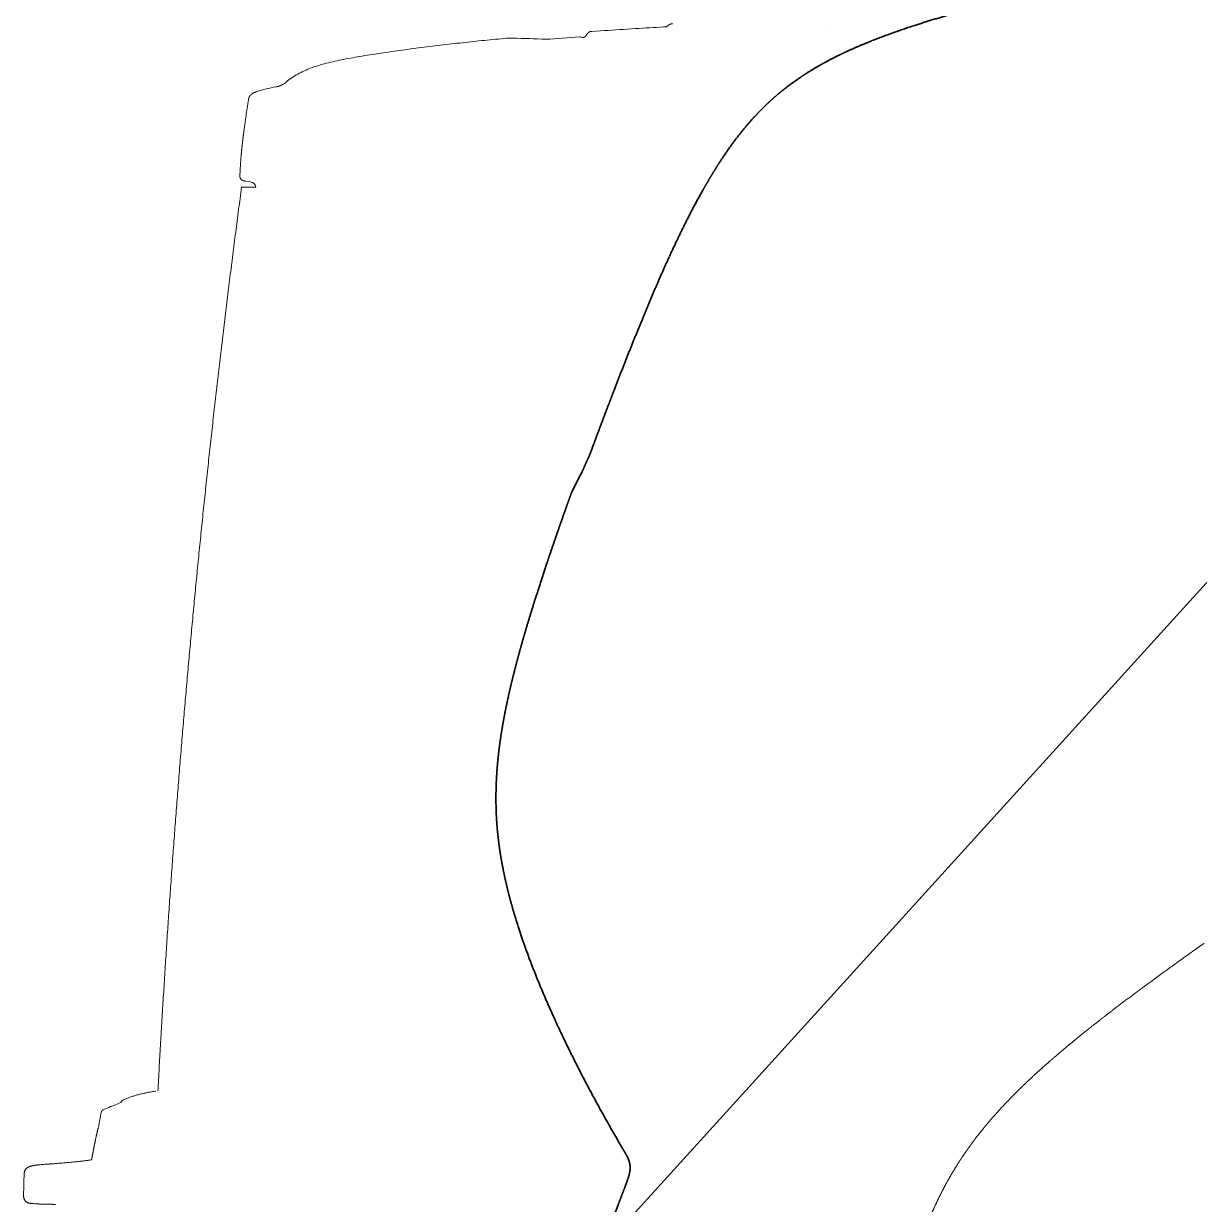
# Model space of a CAD drawing. Header units: millimetres. Extents: x 120 to 10915, y 515 to 8014.
# Drawn here: x 8255.7 to 8545.2, y 7199.7 to 7490.3 of the extents above; entities that cross this region are included whole.
import ezdxf

# ---------------------------------------------------------------- set-up
doc = ezdxf.new("R2010")
doc.units = ezdxf.units.MM
doc.layers.get('0').update_dxf_attribs({"lineweight": 13})
doc.layers.add('201_Dimensions', color=7, linetype='Continuous', lineweight=13)

# ---------------------------------------------------------------- blocks, each defined once
blk = doc.blocks.new('BLOCK12')
at = {"layer": '201_Dimensions', "color": 2, "lineweight": 25}
blk.add_line((8292.5, 3172.5), (8839.900391, 3775.256348), dxfattribs=at)
blk = doc.blocks.new('2903066')
at = {"layer": '201_Dimensions', "color": 3, "lineweight": 18}
for p, q in [((8405.33, 3588.99), (8406.34, 3589.05)), ((8413.97, 3589.5), (8414.22, 3589.7)), ((8392.62, 3587.02), (8385.3, 3586.47)), ((8392.66, 3587.01), (8392.71, 3587)), ((8393.16, 3586.87), (8393.43, 3586.89)), ((8394.38, 3587.59), (8394.22, 3587.35)), ((8396.72, 3588.43), (8395.59, 3588.35)), ((8396.72, 3588.43), (8397.72, 3588.5)), ((8310.28, 3566.16), (8310.27, 3566.07)), ((8309.95, 3563.75), (8309.91, 3563.49)), ((8309.15, 3556.21), (8309.14, 3556.12)), ((8310.34, 3551.54), (8311.58, 3551.37)), ((8311.58, 3551.37), (8311.61, 3551.36)), ((8312.81, 3551.61), (8312.78, 3551.62)), ((8309.39, 3550.02), (8310.56, 3550.02)), ((8310.56, 3550.02), (8312.2, 3550.02)), ((8312.2, 3550.02), (8312.91, 3550.02)), ((8277.15, 3323.76), (8277.13, 3323.75)), ((8277.24, 3323.79), (8277.88, 3324.04)), ((8272.14, 3310.6), (8272.46, 3310.64)), ((8486.03, 3310.16), (8486.01, 3310.13)), ((8486.96, 3311.56), (8486.95, 3311.54))]:
    blk.add_line(p, q, dxfattribs=at)
at = {"layer": '201_Dimensions', "color": 3, "lineweight": 35}
for p, q in [((8392.86, 3479.28), (8390.63, 3474.92)), ((8393.22, 3480), (8392.86, 3479.28)), ((8393.23, 3480.02), (8393.32, 3480.19))]:
    blk.add_line(p, q, dxfattribs=at)
at = {"layer": '201_Dimensions', "color": 3, "lineweight": 18}
blk.add_lwpolyline([(8376.17, 3586.72, 0.000154), (8384.3, 3586.45)], format="xyb", dxfattribs=at)
for centre, radius, start, end in [((8482.47, 2340.79), 1250.58, 93.53605, 93.88546), ((8489.54, 2228.91), 1362.69, 93.20706, 93.50068), ((8392.62, 3586.88), 0.135, 73.5248, 91.1091), ((8390.16, 3577.73), 9.62, 71.8488, 74.6146), ((8392.9, 3588.2), 1.57, 321.7804, 327.1967), ((8329.05, 3558.35), 19.46, 117.7117, 119.2535), ((9163.23, 3443.34), 861.75, 171.44757, 171.71457), ((8561.77, 3530.47), 254.01, 171.9432, 172.473), ((8740.17, 3505.25), 434.18, 171.7527, 171.9348), ((8418.63, 3548.08), 109.78, 175.0342, 175.7548), ((8411.85, 3548.6), 102.98, 175.8134, 177.4532), ((8311.41, 3549.88), 1.5, 5.5324, 82.368), ((8311.99, 3239.27), 91.38, 110.7077, 111.9185), ((8403.17, 3299.27), 130.42, 169.8713, 171.0598), ((8307.41, 3250.89), 78.9, 112.5625, 113.9188), ((8277.28, 3323.35), 0.43, 100.1101, 107.846), ((8370.4, 3295.13), 99.11, 165.745, 166.3641), ((8558.28, 3263.77), 85.85, 145.3285, 146.1688), ((8377.3, 3301.04), 121.58, 177.1251, 179.5225), ((8285.5, 3008.08), 302.48, 94.6385, 94.8844), ((8272.33, 3477.26), 177.94, 265.3002, 265.7887)]:
    blk.add_arc(centre, radius, start, end, dxfattribs=at)
at = {"layer": '201_Dimensions', "color": 3, "lineweight": 35}
blk.add_arc((8457.85, 3399.7), 85.84, 180.327, 181.1777, dxfattribs=at)
at = {"layer": '201_Dimensions', "color": 3, "lineweight": 18}
blk.add_ellipse((8321.74, 3561.64), major_axis=(23.61, 3.15), ratio=0.568148, start_param=1.658286, end_param=1.869941, dxfattribs=at)
at = {"layer": '201_Dimensions', "color": 3, "lineweight": 35}
for points, knots in [([(8487.9, 3593.68), (8483.71, 3592.51), (8479.55, 3591.29), (8475.42, 3590), (8470.2, 3588.24), (8465.12, 3586.28), (8464.01, 3585.84), (8461.33, 3584.75), (8458.7, 3583.58), (8457.16, 3582.86), (8455.11, 3581.85), (8453.09, 3580.77), (8452.57, 3580.48), (8450.58, 3579.37), (8448.66, 3578.2), (8447.27, 3577.31), (8445.3, 3575.94), (8443.4, 3574.5), (8442.81, 3574.03), (8442.23, 3573.56), (8441.65, 3573.08)], [0, 0, 0, 0, 0, 0, 135.732719, 135.732719, 135.732719, 173.773595, 173.773595, 173.773595, 228.504784, 228.504784, 228.504784, 248.204211, 248.204211, 248.204211, 302.741215, 302.741215, 302.741215, 327.947756, 327.947756, 327.947756, 327.947756, 327.947756, 327.947756]), ([(8414.71, 3532.96), (8416.21, 3536.22), (8417.75, 3539.45), (8419.34, 3542.66), (8421.2, 3546.2), (8423.17, 3549.69), (8423.38, 3550.05), (8424.16, 3551.41), (8424.96, 3552.76), (8425.56, 3553.74), (8426.35, 3555.02), (8427.17, 3556.28), (8427.36, 3556.58), (8428.9, 3558.91), (8430.51, 3561.19), (8432, 3563.14), (8433.73, 3565.24), (8435.57, 3567.27), (8435.76, 3567.47), (8436.97, 3568.77), (8438.23, 3570.04), (8439.34, 3571.08), (8440.48, 3572.1), (8441.65, 3573.08)], [0, 0, 0, 0, 0, 0, 124.284576, 124.284576, 124.284576, 138.797978, 138.797978, 138.797978, 178.536821, 178.536821, 178.536821, 190.754988, 190.754988, 190.754988, 274.978747, 274.978747, 274.978747, 284.297352, 284.297352, 284.297352, 335.839897, 335.839897, 335.839897, 335.839897, 335.839897, 335.839897]), ([(8414.68, 3532.89), (8411.79, 3526.59), (8409.07, 3520.2), (8406.46, 3513.79), (8403.71, 3506.85), (8401.03, 3499.89), (8400.85, 3499.41), (8400.47, 3498.43), (8400.1, 3497.46), (8399.91, 3496.97), (8398.86, 3494.21), (8397.81, 3491.44), (8396.96, 3489.17), (8396.11, 3486.88), (8395.26, 3484.59)], [0, 0, 0, 0, 0, 0, 196.266708, 196.266708, 196.266708, 211.001064, 211.001064, 211.001064, 225.735419, 225.735419, 225.735419, 294.750071, 294.750071, 294.750071, 294.750071, 294.750071, 294.750071]), ([(8395.26, 3484.59), (8395.26, 3484.58), (8395.25, 3484.56), (8395.24, 3484.54), (8395.23, 3484.51), (8395.22, 3484.47), (8395.21, 3484.46), (8395.19, 3484.41), (8395.17, 3484.36), (8395.16, 3484.33), (8394.93, 3483.77), (8394.68, 3483.23), (8394.43, 3482.73), (8394.17, 3482.17), (8393.93, 3481.6), (8393.9, 3481.53), (8393.87, 3481.47), (8393.85, 3481.41)], [0, 0, 0, 0, 0, 0, 0.697742, 0.697742, 0.697742, 1.415334, 1.415334, 1.415334, 2.810813, 2.810813, 2.810813, 25.044885, 25.044885, 25.044885, 27.805619, 27.805619, 27.805619, 27.805619, 27.805619, 27.805619]), ([(8393.85, 3481.41), (8393.77, 3481.22), (8393.69, 3481.03), (8393.62, 3480.86), (8393.51, 3480.6), (8393.41, 3480.37), (8393.38, 3480.3), (8393.35, 3480.24), (8393.32, 3480.19)], [0, 0, 0, 0, 0, 0, 8.681692, 8.681692, 8.681692, 12.216858, 12.216858, 12.216858, 12.216858, 12.216858, 12.216858]), ([(8390.63, 3474.92), (8390.23, 3473.79), (8389.82, 3472.65), (8389.41, 3471.51), (8388.6, 3469.21), (8387.79, 3466.9), (8387.38, 3465.73), (8386.29, 3462.6), (8385.22, 3459.47), (8384.56, 3457.5), (8383.19, 3453.4), (8381.87, 3449.3), (8381.2, 3447.16), (8380.44, 3444.7), (8379.7, 3442.24), (8379.61, 3441.93), (8379.42, 3441.31), (8379.24, 3440.68), (8379.15, 3440.37), (8378.57, 3438.39), (8378.01, 3436.41), (8377.55, 3434.74), (8377.04, 3432.82), (8376.55, 3430.89), (8376.48, 3430.64), (8376.36, 3430.15), (8376.23, 3429.65), (8376.17, 3429.4), (8375.78, 3427.79), (8375.4, 3426.19), (8375.09, 3424.82), (8374.66, 3422.84), (8374.26, 3420.84), (8374.14, 3420.22), (8374.02, 3419.59), (8373.91, 3418.97)], [0, 0, 0, 0, 0, 0, 24.11776, 24.11776, 24.11776, 48.911238, 48.911238, 48.911238, 90.340942, 90.340942, 90.340942, 135.185568, 135.185568, 135.185568, 141.709756, 141.709756, 141.709756, 148.233944, 148.233944, 148.233944, 182.862283, 182.862283, 182.862283, 188.004007, 188.004007, 188.004007, 193.145731, 193.145731, 193.145731, 221.046918, 221.046918, 221.046918, 233.758897, 233.758897, 233.758897, 233.758897, 233.758897, 233.758897]), ([(8372.01, 3399.22), (8372.01, 3399.4), (8372.01, 3399.58), (8372.01, 3399.77), (8372.01, 3400.14), (8372.02, 3400.5), (8372.02, 3400.69), (8372.03, 3401.61), (8372.05, 3402.54), (8372.08, 3403.28), (8372.15, 3404.81), (8372.25, 3406.34), (8372.31, 3407.12), (8372.45, 3408.73), (8372.62, 3410.34), (8372.71, 3411.17), (8372.92, 3412.82), (8373.15, 3414.47), (8373.28, 3415.29), (8373.48, 3416.52), (8373.69, 3417.75), (8373.76, 3418.16), (8373.83, 3418.56), (8373.91, 3418.97)], [0, 0, 0, 0, 0, 0, 3.697529, 3.697529, 3.697529, 7.395059, 7.395059, 7.395059, 22.319481, 22.319481, 22.319481, 38.125847, 38.125847, 38.125847, 54.805287, 54.805287, 54.805287, 71.504247, 71.504247, 71.504247, 79.797722, 79.797722, 79.797722, 79.797722, 79.797722, 79.797722]), ([(8372.07, 3396.25), (8372.07, 3396.36), (8372.07, 3396.47), (8372.06, 3396.57), (8372.06, 3396.74), (8372.05, 3396.91), (8372.05, 3396.97), (8372.05, 3397.09), (8372.05, 3397.21), (8372.04, 3397.28), (8372.04, 3397.4), (8372.04, 3397.53), (8372.04, 3397.6), (8372.04, 3397.7), (8372.03, 3397.81), (8372.03, 3397.85), (8372.03, 3397.89), (8372.03, 3397.93)], [0, 0, 0, 0, 0, 0, 2.167594, 2.167594, 2.167594, 3.413897, 3.413897, 3.413897, 4.653388, 4.653388, 4.653388, 6.017126, 6.017126, 6.017126, 6.78606, 6.78606, 6.78606, 6.78606, 6.78606, 6.78606]), ([(8376.41, 3371.56), (8376.27, 3372.04), (8376.13, 3372.53), (8375.99, 3373.01), (8375.71, 3374.02), (8375.44, 3375.03), (8375.3, 3375.55), (8374.9, 3377.11), (8374.52, 3378.68), (8374.29, 3379.73), (8373.92, 3381.44), (8373.59, 3383.15), (8373.46, 3383.81), (8373.18, 3385.4), (8372.94, 3387), (8372.8, 3387.94), (8372.67, 3388.98), (8372.55, 3390.03), (8372.54, 3390.14), (8372.39, 3391.43), (8372.28, 3392.71), (8372.19, 3393.89), (8372.12, 3395.06), (8372.07, 3396.24)], [0, 0, 0, 0, 0, 0, 10.136648, 10.136648, 10.136648, 20.948991, 20.948991, 20.948991, 42.535318, 42.535318, 42.535318, 56.005286, 56.005286, 56.005286, 74.974058, 74.974058, 74.974058, 77.234749, 77.234749, 77.234749, 100.899364, 100.899364, 100.899364, 100.899364, 100.899364, 100.899364]), ([(8403.18, 3313.49), (8400.61, 3317.84), (8398.12, 3322.23), (8395.7, 3326.65), (8391.77, 3334.13), (8388.09, 3341.74), (8386.65, 3344.82), (8383.51, 3351.82), (8380.65, 3358.93), (8379.15, 3362.92), (8377.76, 3367.02), (8376.52, 3371.17), (8376.52, 3371.17), (8376.49, 3371.29), (8376.45, 3371.4), (8376.44, 3371.46), (8376.42, 3371.51), (8376.41, 3371.56)], [0, 0, 0, 0, 0, 0, 101.460046, 101.460046, 101.460046, 169.83797, 169.83797, 169.83797, 255.511437, 255.511437, 255.511437, 256.879648, 256.879648, 256.879648, 257.96014, 257.96014, 257.96014, 257.96014, 257.96014, 257.96014]), ([(8403.18, 3313.48), (8403.21, 3313.43), (8403.24, 3313.38), (8403.27, 3313.33), (8403.33, 3313.22), (8403.39, 3313.12), (8403.41, 3313.08), (8403.45, 3313.02), (8403.49, 3312.95), (8403.5, 3312.94), (8403.52, 3312.91), (8403.53, 3312.89), (8403.53, 3312.88), (8403.54, 3312.88), (8403.54, 3312.87)], [0, 0, 0, 0, 0, 0, 1.313277, 1.313277, 1.313277, 2.496131, 2.496131, 2.496131, 2.942146, 2.942146, 2.942146, 3.090118, 3.090118, 3.090118, 3.090118, 3.090118, 3.090118]), ([(8403.84, 3312.34), (8403.8, 3312.41), (8403.76, 3312.48), (8403.72, 3312.56), (8403.67, 3312.65), (8403.61, 3312.75), (8403.6, 3312.77), (8403.58, 3312.8), (8403.56, 3312.84), (8403.56, 3312.85), (8403.55, 3312.86), (8403.54, 3312.87)], [0, 0, 0, 0, 0, 0, 1.836943, 1.836943, 1.836943, 2.38881, 2.38881, 2.38881, 2.6933, 2.6933, 2.6933, 2.6933, 2.6933, 2.6933]), ([(8405.04, 3308.86), (8405.04, 3308.95), (8405.03, 3309.04), (8405.03, 3309.13), (8405.01, 3309.38), (8404.97, 3309.63), (8404.94, 3309.8), (8404.84, 3310.24), (8404.69, 3310.68), (8404.58, 3310.95), (8404.39, 3311.35), (8404.19, 3311.73), (8404.12, 3311.85), (8404.03, 3312.02), (8403.93, 3312.18), (8403.9, 3312.25), (8403.87, 3312.29), (8403.84, 3312.34)], [0, 0, 0, 0, 0, 0, 1.776995, 1.776995, 1.776995, 5.101639, 5.101639, 5.101639, 11.016671, 11.016671, 11.016671, 13.785671, 13.785671, 13.785671, 14.865171, 14.865171, 14.865171, 14.865171, 14.865171, 14.865171]), ([(8405.04, 3308.86), (8405.04, 3308.78), (8405.04, 3308.7), (8405.04, 3308.62), (8405.03, 3308.29), (8405, 3307.96), (8404.96, 3307.71), (8404.9, 3307.38), (8404.82, 3307.05), (8404.8, 3306.96), (8404.74, 3306.71), (8404.66, 3306.46), (8404.61, 3306.29), (8404.5, 3305.96), (8404.38, 3305.62), (8404.32, 3305.45), (8404.23, 3305.2), (8404.13, 3304.95), (8404.1, 3304.86), (8404.07, 3304.77), (8404.03, 3304.68)], [0, 0, 0, 0, 0, 0, 1.618017, 1.618017, 1.618017, 6.672804, 6.672804, 6.672804, 8.403775, 8.403775, 8.403775, 11.924107, 11.924107, 11.924107, 15.510979, 15.510979, 15.510979, 17.386174, 17.386174, 17.386174, 17.386174, 17.386174, 17.386174]), ([(8370, 3215.09), (8371.36, 3218.7), (8372.72, 3222.3), (8374.08, 3225.88), (8376.51, 3232.29), (8378.93, 3238.7), (8380, 3241.51), (8381.41, 3245.23), (8382.82, 3248.95), (8383.23, 3250.02), (8384.31, 3252.86), (8385.38, 3255.7), (8386.1, 3257.58), (8387.19, 3260.44), (8388.28, 3263.3), (8388.63, 3264.24), (8389.35, 3266.12), (8390.06, 3268), (8390.42, 3268.94), (8391.11, 3270.76), (8391.81, 3272.59), (8392.14, 3273.47), (8392.82, 3275.24), (8393.49, 3277.01), (8393.83, 3277.9), (8394.8, 3280.45), (8395.77, 3282.99), (8396.4, 3284.66), (8397.65, 3287.95), (8398.91, 3291.24), (8399.53, 3292.86), (8400.8, 3296.21), (8402.07, 3299.55), (8402.73, 3301.26), (8403.38, 3302.97), (8404.03, 3304.68)], [0, 0, 0, 0, 0, 0, 77.012129, 77.012129, 77.012129, 137.049925, 137.049925, 137.049925, 156.603556, 156.603556, 156.603556, 197.768304, 197.768304, 197.768304, 217.862507, 217.862507, 217.862507, 237.95671, 237.95671, 237.95671, 256.892465, 256.892465, 256.892465, 275.839784, 275.839784, 275.839784, 311.398466, 311.398466, 311.398466, 346.251867, 346.251867, 346.251867, 382.918486, 382.918486, 382.918486, 382.918486, 382.918486, 382.918486])]:
    blk.add_open_spline(points, degree=5, knots=knots, dxfattribs=at)
at = {"layer": '201_Dimensions', "color": 3, "lineweight": 18}
for points, degree, knots in [([(8413.31, 3589.46), (8413.37, 3589.47), (8413.49, 3589.47), (8413.66, 3589.48), (8413.83, 3589.49), (8413.96, 3589.5), (8414.04, 3589.5), (8414.06, 3589.51)], 3, [0, 0, 0, 0, 0.745992, 1.443054, 2.106035, 2.748737, 3.014957, 3.014957, 3.014957, 3.014957]), ([(8414.22, 3589.7), (8414.3, 3589.77), (8414.37, 3589.83), (8414.45, 3589.89), (8414.59, 3590), (8414.74, 3590.08), (8414.81, 3590.12), (8414.96, 3590.18), (8415.12, 3590.21), (8415.2, 3590.23), (8415.31, 3590.25), (8415.43, 3590.27), (8415.46, 3590.27), (8415.49, 3590.28), (8415.52, 3590.28)], 5, [0, 0, 0, 0, 0, 0, 2.001619, 2.001619, 2.001619, 3.571502, 3.571502, 3.571502, 5.264437, 5.264437, 5.264437, 5.914161, 5.914161, 5.914161, 5.914161, 5.914161, 5.914161]), ([(8342.24, 3582.8), (8343.13, 3582.93), (8344.91, 3583.2), (8347.59, 3583.58), (8350.28, 3583.95), (8352.96, 3584.3), (8355.66, 3584.64), (8358.35, 3584.97), (8361.05, 3585.28), (8363.76, 3585.59), (8366.47, 3585.88), (8369.19, 3586.16), (8371.92, 3586.43), (8373.74, 3586.6), (8374.65, 3586.68)], 3, [0, 0, 0, 0, 10.80132, 21.607315, 32.448934, 43.30163, 54.146696, 65.003094, 75.88845, 86.790672, 97.693429, 108.626975, 119.586694, 130.569006, 130.569006, 130.569006, 130.569006]), ([(8374.65, 3586.68), (8374.69, 3586.68), (8374.78, 3586.69), (8374.9, 3586.7), (8375.03, 3586.71), (8375.15, 3586.72), (8375.28, 3586.73), (8375.41, 3586.73), (8375.53, 3586.73), (8375.66, 3586.73), (8375.79, 3586.73), (8375.91, 3586.73), (8376.04, 3586.73), (8376.13, 3586.72), (8376.17, 3586.72)], 3, [0, 0, 0, 0, 0.50454, 1.009983, 1.515995, 2.022557, 2.529926, 3.03728, 3.545012, 4.05292, 4.559502, 5.066316, 5.572116, 6.078022, 6.078022, 6.078022, 6.078022]), ([(8384.3, 3586.45), (8384.33, 3586.45), (8384.39, 3586.45), (8384.47, 3586.44), (8384.55, 3586.44), (8384.64, 3586.44), (8384.72, 3586.44), (8384.8, 3586.44), (8384.88, 3586.44), (8384.97, 3586.45), (8385.05, 3586.45), (8385.13, 3586.46), (8385.22, 3586.46), (8385.27, 3586.47), (8385.3, 3586.47)], 3, [0, 0, 0, 0, 0.334095, 0.668118, 1.000773, 1.333353, 1.664967, 1.996543, 2.32811, 2.659702, 2.992012, 3.324398, 3.658679, 3.993057, 3.993057, 3.993057, 3.993057]), ([(8394.13, 3587.23), (8394.13, 3587.22), (8394.11, 3587.2), (8394.09, 3587.17), (8394.06, 3587.14), (8394.03, 3587.12), (8394.01, 3587.09), (8393.98, 3587.07), (8393.95, 3587.05), (8393.93, 3587.03), (8393.91, 3587.02), (8393.88, 3587), (8393.86, 3586.99), (8393.84, 3586.98), (8393.81, 3586.97), (8393.78, 3586.95), (8393.74, 3586.94), (8393.71, 3586.93), (8393.67, 3586.92), (8393.62, 3586.91), (8393.56, 3586.9), (8393.49, 3586.89), (8393.45, 3586.89), (8393.43, 3586.89)], 3, [0, 0, 0, 0, 0.129032, 0.292836, 0.449664, 0.592921, 0.731402, 0.870595, 1.006782, 1.133682, 1.260121, 1.321739, 1.435699, 1.551335, 1.675908, 1.803925, 1.949991, 2.102004, 2.267879, 2.441879, 2.718052, 3.015245, 3.223185, 3.223185, 3.223185, 3.223185]), ([(8395.59, 3588.35), (8395.55, 3588.35), (8395.47, 3588.34), (8395.34, 3588.33), (8395.22, 3588.31), (8395.1, 3588.28), (8394.99, 3588.23), (8394.9, 3588.18), (8394.83, 3588.14), (8394.79, 3588.1), (8394.74, 3588.06), (8394.7, 3588.02), (8394.65, 3587.97), (8394.59, 3587.9), (8394.54, 3587.83), (8394.49, 3587.76), (8394.45, 3587.71), (8394.42, 3587.65), (8394.39, 3587.61), (8394.38, 3587.59)], 3, [0, 0, 0, 0, 0.507819, 0.997026, 1.495224, 1.978058, 2.464975, 2.942023, 3.192755, 3.445185, 3.688521, 3.934403, 4.0722, 4.526829, 4.990542, 5.239334, 5.489555, 5.762893, 6.053573, 6.053573, 6.053573, 6.053573]), ([(8320, 3575.58), (8320.22, 3575.78), (8320.9, 3576.35), (8322.09, 3577.21), (8323.63, 3578.1), (8325.27, 3578.88), (8327.01, 3579.56), (8328.86, 3580.15), (8330.82, 3580.68), (8332.9, 3581.16), (8335.08, 3581.6), (8337.36, 3582.01), (8339.76, 3582.41), (8341.4, 3582.67), (8342.24, 3582.8)], 3, [3.27002, 3.27002, 3.27002, 3.27002, 6.872579, 13.837658, 20.932408, 28.215552, 35.624924, 43.308052, 51.449048, 60.041481, 68.879238, 78.122383, 87.808624, 98.077886, 98.077886, 98.077886, 98.077886]), ([(8319.54, 3575.33), (8319.26, 3575.17), (8318.99, 3575.01), (8318.69, 3574.89), (8318.35, 3574.81), (8318, 3574.74), (8317.97, 3574.74), (8317.93, 3574.73), (8317.9, 3574.72)], 5, [0, 0, 0, 0, 0, 0, 6.433134, 6.433134, 6.433134, 7.143904, 7.143904, 7.143904, 7.143904, 7.143904, 7.143904]), ([(8311.98, 3573.02), (8311.84, 3572.92), (8311.72, 3572.81), (8311.6, 3572.7), (8311.4, 3572.46), (8311.25, 3572.19), (8311.19, 3572.05), (8311.13, 3571.86), (8311.09, 3571.66), (8311.08, 3571.61), (8311.07, 3571.55), (8311.06, 3571.5)], 5, [0, 0, 0, 0, 0, 0, 3.316683, 3.316683, 3.316683, 6.223366, 6.223366, 6.223366, 7.34417, 7.34417, 7.34417, 7.34417, 7.34417, 7.34417]), ([(8313.07, 3573.53), (8313.01, 3573.51), (8312.89, 3573.47), (8312.71, 3573.4), (8312.52, 3573.33), (8312.33, 3573.24), (8312.15, 3573.14), (8312.04, 3573.06), (8311.98, 3573.02)], 3, [0, 0, 0, 0, 0.76288, 1.547172, 2.352416, 3.17543, 4.01098, 4.852322, 4.852322, 4.852322, 4.852322]), ([(8308.97, 3553.18), (8308.96, 3553.01), (8308.95, 3552.85), (8308.96, 3552.69), (8308.99, 3552.43), (8309.08, 3552.19), (8309.13, 3552.11), (8309.23, 3551.96), (8309.38, 3551.83), (8309.46, 3551.78), (8309.67, 3551.67), (8309.9, 3551.6), (8310.05, 3551.57), (8310.19, 3551.55), (8310.34, 3551.54)], 5, [0, 0, 0, 0, 0, 0, 3.226031, 3.226031, 3.226031, 5.13733, 5.13733, 5.13733, 7.009251, 7.009251, 7.009251, 9.967948, 9.967948, 9.967948, 9.967948, 9.967948, 9.967948]), ([(8546.35, 3363.94), (8545.37, 3363.25), (8544.38, 3362.55), (8543.39, 3361.85), (8541.4, 3360.43), (8539.41, 3359.01), (8538.41, 3358.28), (8535.73, 3356.34), (8533.05, 3354.39), (8531.37, 3353.15), (8527.91, 3350.58), (8524.47, 3347.98), (8522.69, 3346.61), (8520.67, 3345.04), (8518.65, 3343.44), (8518.4, 3343.24), (8517.88, 3342.84), (8517.37, 3342.43), (8517.12, 3342.22), (8515.51, 3340.94), (8513.92, 3339.64), (8512.59, 3338.53), (8511.06, 3337.25), (8509.56, 3335.96), (8509.36, 3335.79), (8508.97, 3335.45), (8508.58, 3335.12), (8508.39, 3334.95), (8507.15, 3333.86), (8505.91, 3332.76), (8504.88, 3331.82), (8503.39, 3330.44), (8501.92, 3329.04), (8501.46, 3328.59), (8501, 3328.15), (8500.55, 3327.7)], 5, [0, 0, 0, 0, 0, 0, 24.11776, 24.11776, 24.11776, 48.911238, 48.911238, 48.911238, 90.340942, 90.340942, 90.340942, 135.185568, 135.185568, 135.185568, 141.709756, 141.709756, 141.709756, 148.233944, 148.233944, 148.233944, 182.862283, 182.862283, 182.862283, 188.004007, 188.004007, 188.004007, 193.145731, 193.145731, 193.145731, 221.046918, 221.046918, 221.046918, 233.758897, 233.758897, 233.758897, 233.758897, 233.758897, 233.758897]), ([(8280.33, 3325.44), (8280.6, 3325.56), (8281.14, 3325.79), (8281.97, 3326.09), (8282.82, 3326.37), (8283.67, 3326.63), (8284.54, 3326.85), (8285.41, 3327.06), (8286.29, 3327.24), (8287.06, 3327.38), (8287.71, 3327.49), (8288.07, 3327.54), (8288.24, 3327.57)], 3, [0, 0, 0, 0, 3.538928, 7.088387, 10.646221, 14.210918, 17.789623, 21.37295, 24.952498, 28.518928, 30.839623, 32.884321, 32.884321, 32.884321, 32.884321]), ([(8500.55, 3327.7), (8499.99, 3327.15), (8499.43, 3326.59), (8498.88, 3326.03), (8497.46, 3324.56), (8496.07, 3323.07), (8495.23, 3322.14), (8493.86, 3320.6), (8492.53, 3319.01), (8492.01, 3318.38), (8491.03, 3317.16), (8490.06, 3315.91), (8489.61, 3315.3), (8489.05, 3314.55), (8488.5, 3313.78), (8488.4, 3313.64), (8488.19, 3313.34), (8487.98, 3313.05), (8487.88, 3312.9), (8487.78, 3312.76), (8487.67, 3312.61)], 5, [0, 0, 0, 0, 0, 0, 15.840206, 15.840206, 15.840206, 40.963507, 40.963507, 40.963507, 57.309511, 57.309511, 57.309511, 72.611394, 72.611394, 72.611394, 76.218146, 76.218146, 76.218146, 79.824897, 79.824897, 79.824897, 79.824897, 79.824897, 79.824897]), ([(8280.33, 3325.44), (8280.31, 3325.43), (8280.27, 3325.42), (8280.22, 3325.39), (8280.17, 3325.37), (8280.12, 3325.34), (8280.07, 3325.31), (8280.03, 3325.28), (8279.98, 3325.25), (8279.94, 3325.22), (8279.9, 3325.18), (8279.87, 3325.14), (8279.83, 3325.09), (8279.8, 3325.05), (8279.78, 3325), (8279.75, 3324.95), (8279.73, 3324.9), (8279.71, 3324.85), (8279.69, 3324.8), (8279.68, 3324.76), (8279.68, 3324.75)], 3, [0, 0, 0, 0, 0.231575, 0.46169, 0.689579, 0.914965, 1.138819, 1.360192, 1.579315, 1.796609, 2.0123, 2.227569, 2.443095, 2.659389, 2.876353, 3.095224, 3.316261, 3.539543, 3.764056, 3.978689, 3.978689, 3.978689, 3.978689]), ([(8275.42, 3323.01), (8275.34, 3322.98), (8275.26, 3322.94), (8275.18, 3322.9), (8275.05, 3322.81), (8274.96, 3322.69), (8274.92, 3322.64), (8274.86, 3322.52), (8274.82, 3322.4), (8274.81, 3322.34), (8274.8, 3322.27), (8274.79, 3322.21)], 5, [0, 0, 0, 0, 0, 0, 1.79308, 1.79308, 1.79308, 3.105136, 3.105136, 3.105136, 4.443051, 4.443051, 4.443051, 4.443051, 4.443051, 4.443051]), ([(8274.08, 3318.5), (8274.06, 3318.43), (8274.03, 3318.28), (8273.97, 3318.06), (8273.92, 3317.84), (8273.87, 3317.62), (8273.82, 3317.4), (8273.77, 3317.19), (8273.72, 3316.97), (8273.67, 3316.75), (8273.62, 3316.54), (8273.57, 3316.32), (8273.53, 3316.11), (8273.48, 3315.89), (8273.43, 3315.68), (8273.39, 3315.46), (8273.34, 3315.25), (8273.3, 3315.04), (8273.25, 3314.82), (8273.21, 3314.61), (8273.17, 3314.4), (8273.12, 3314.2), (8273.08, 3313.99), (8273.04, 3313.78), (8273, 3313.57), (8272.97, 3313.43), (8272.96, 3313.36)], 3, [0, 0, 0, 0, 0.923413, 1.833259, 2.733559, 3.6275, 4.51751, 5.40534, 6.292144, 7.178563, 8.062701, 8.946489, 9.829509, 10.711151, 11.590696, 12.467395, 13.340552, 14.209602, 15.074125, 15.934137, 16.789957, 17.642363, 18.492672, 19.342817, 20.195434, 21.053937, 21.053937, 21.053937, 21.053937]), ([(8272.96, 3313.36), (8272.95, 3313.32), (8272.94, 3313.25), (8272.92, 3313.14), (8272.9, 3313.04), (8272.88, 3312.93), (8272.86, 3312.83), (8272.84, 3312.72), (8272.82, 3312.62), (8272.8, 3312.51), (8272.78, 3312.41), (8272.76, 3312.3), (8272.74, 3312.2), (8272.72, 3312.1), (8272.7, 3312), (8272.68, 3311.9), (8272.66, 3311.8), (8272.65, 3311.7), (8272.63, 3311.6), (8272.61, 3311.5), (8272.59, 3311.41), (8272.58, 3311.31), (8272.56, 3311.22), (8272.54, 3311.13), (8272.53, 3311.04), (8272.52, 3310.98), (8272.51, 3310.95)], 3, [0, 0, 0, 0, 0.435981, 0.870535, 1.303709, 1.735507, 2.165898, 2.594814, 3.022152, 3.44778, 3.870237, 4.290635, 4.708761, 5.124384, 5.537253, 5.947101, 6.353646, 6.756595, 7.153588, 7.54637, 7.934627, 8.31804, 8.696295, 9.069078, 9.436079, 9.796997, 9.796997, 9.796997, 9.796997]), ([(8272.14, 3310.6), (8271.86, 3310.56), (8271.29, 3310.49), (8270.45, 3310.39), (8269.62, 3310.3), (8268.83, 3310.21), (8268.09, 3310.14), (8267.4, 3310.07), (8266.71, 3310.01), (8266.09, 3309.95), (8265.43, 3309.89), (8264.74, 3309.84), (8263.95, 3309.77), (8263.18, 3309.71), (8262.67, 3309.68), (8262.41, 3309.66)], 3, [0, 0, 0, 0, 3.431861, 6.825069, 10.184286, 13.512656, 16.322014, 19.111227, 21.880465, 24.626434, 26.566377, 29.773885, 32.939263, 36.057698, 39.096822, 39.096822, 39.096822, 39.096822]), ([(8272.51, 3310.95), (8272.51, 3310.92), (8272.5, 3310.87), (8272.48, 3310.79), (8272.47, 3310.71), (8272.46, 3310.66), (8272.46, 3310.64)], 3, [0, 0, 0, 0, 0.332648, 0.658218, 0.976693, 1.266834, 1.266834, 1.266834, 1.266834]), ([(8486.01, 3310.13), (8485.47, 3309.28), (8484.94, 3308.43), (8484.42, 3307.56), (8483.85, 3306.59), (8483.3, 3305.61), (8483.25, 3305.52), (8483.14, 3305.32), (8483.03, 3305.12), (8482.98, 3305.02), (8482.87, 3304.83), (8482.76, 3304.63), (8482.71, 3304.53), (8482.22, 3303.63), (8481.75, 3302.72), (8481.34, 3301.9), (8480.52, 3300.23), (8479.74, 3298.53), (8479.34, 3297.65), (8478.76, 3296.31), (8478.2, 3294.96), (8478.01, 3294.49), (8477.63, 3293.53), (8477.26, 3292.57), (8477.07, 3292.07), (8476.61, 3290.86), (8476.17, 3289.63), (8475.91, 3288.9), (8475.66, 3288.17), (8475.41, 3287.43)], 5, [0, 0, 0, 0, 0, 0, 20.289058, 20.289058, 20.289058, 22.543856, 22.543856, 22.543856, 24.798653, 24.798653, 24.798653, 27.053451, 27.053451, 27.053451, 45.393752, 45.393752, 45.393752, 64.585818, 64.585818, 64.585818, 74.741555, 74.741555, 74.741555, 85.299381, 85.299381, 85.299381, 100.864002, 100.864002, 100.864002, 100.864002, 100.864002, 100.864002]), ([(8486.02, 3310.15), (8486.08, 3310.24), (8486.14, 3310.33), (8486.2, 3310.42), (8486.29, 3310.56), (8486.38, 3310.7), (8486.41, 3310.75), (8486.48, 3310.85), (8486.55, 3310.95), (8486.59, 3311), (8486.66, 3311.11), (8486.73, 3311.21), (8486.76, 3311.27), (8486.82, 3311.36), (8486.88, 3311.44), (8486.9, 3311.48), (8486.93, 3311.51), (8486.95, 3311.54)], 5, [0, 0, 0, 0, 0, 0, 2.167594, 2.167594, 2.167594, 3.413897, 3.413897, 3.413897, 4.653388, 4.653388, 4.653388, 6.017126, 6.017126, 6.017126, 6.78606, 6.78606, 6.78606, 6.78606, 6.78606, 6.78606]), ([(8256.34, 3308.52), (8256.31, 3308.48), (8256.23, 3308.39), (8256.14, 3308.26), (8256.06, 3308.11), (8256, 3307.96), (8255.95, 3307.8), (8255.92, 3307.64), (8255.89, 3307.48), (8255.88, 3307.31), (8255.87, 3307.2), (8255.87, 3307.14)], 3, [0, 0, 0, 0, 0.670785, 1.326487, 1.982079, 2.638025, 3.295533, 3.955986, 4.620783, 5.291554, 5.970232, 5.970232, 5.970232, 5.970232]), ([(8256.34, 3308.51), (8256.38, 3308.56), (8256.48, 3308.65), (8256.63, 3308.76), (8256.76, 3308.83), (8256.86, 3308.88), (8256.93, 3308.91), (8257, 3308.94), (8257.05, 3308.96), (8257.11, 3308.98), (8257.16, 3309), (8257.2, 3309.01), (8257.25, 3309.03), (8257.29, 3309.04), (8257.34, 3309.05), (8257.39, 3309.07), (8257.46, 3309.09), (8257.53, 3309.1), (8257.6, 3309.12), (8257.68, 3309.14), (8257.75, 3309.16), (8257.83, 3309.18), (8257.91, 3309.19), (8257.99, 3309.21), (8258.08, 3309.23), (8258.17, 3309.25), (8258.27, 3309.27), (8258.37, 3309.29), (8258.47, 3309.31), (8258.58, 3309.33), (8258.66, 3309.34), (8258.7, 3309.34)], 3, [0, 0, 0, 0, 0.69919, 1.617295, 2.155214, 2.600711, 2.884629, 3.141636, 3.404832, 3.619599, 3.839871, 4.026729, 4.218571, 4.378744, 4.542108, 4.813204, 5.094969, 5.387087, 5.689391, 5.984684, 6.290329, 6.606625, 6.934024, 7.277134, 7.632682, 8.001555, 8.38478, 8.797884, 9.227695, 9.675577, 10.142981, 10.142981, 10.142981, 10.142981]), ([(8258.7, 3309.34), (8258.72, 3309.35), (8258.78, 3309.36), (8258.88, 3309.37), (8258.99, 3309.39), (8259.1, 3309.4), (8259.22, 3309.41), (8259.37, 3309.43), (8259.54, 3309.44), (8259.68, 3309.45), (8259.75, 3309.46)], 3, [0, 0, 0, 0, 0.303903, 0.763749, 1.158593, 1.607089, 2.099288, 2.664088, 3.364138, 4.234633, 4.234633, 4.234633, 4.234633]), ([(8262.57, 3309.67), (8262.37, 3309.66), (8262.17, 3309.64), (8261.98, 3309.63), (8261.78, 3309.62), (8261.58, 3309.61), (8261.58, 3309.61), (8261.47, 3309.6), (8261.36, 3309.59), (8261.25, 3309.58), (8261.15, 3309.58), (8261.04, 3309.57)], 5, [0, 0, 0, 0, 0, 0, 4.034215, 4.034215, 4.034215, 4.074062, 4.074062, 4.074062, 6.327485, 6.327485, 6.327485, 6.327485, 6.327485, 6.327485]), ([(8257.75, 3299.92), (8257.68, 3299.93), (8257.57, 3299.94), (8257.39, 3299.95), (8257.23, 3299.98), (8257.07, 3300.01), (8256.92, 3300.05), (8256.77, 3300.1), (8256.64, 3300.16), (8256.51, 3300.24), (8256.39, 3300.32), (8256.27, 3300.41), (8256.17, 3300.52), (8256.07, 3300.63), (8255.99, 3300.75), (8255.92, 3300.88), (8255.86, 3301.02), (8255.81, 3301.16), (8255.77, 3301.3), (8255.74, 3301.5), (8255.72, 3301.75), (8255.72, 3301.95), (8255.72, 3302.06)], 3, [0, 0, 0, 0, 0.747125, 1.430934, 2.090067, 2.750318, 3.361277, 3.973004, 4.569269, 5.164722, 5.755405, 6.344758, 6.932813, 7.520541, 8.108088, 8.696115, 9.285031, 9.875709, 10.468887, 11.065645, 12.272869, 13.505842, 13.505842, 13.505842, 13.505842]), ([(8263.59, 3299.7), (8263.48, 3299.7), (8263.38, 3299.71), (8263.28, 3299.71), (8263.16, 3299.71), (8263.05, 3299.71), (8263.04, 3299.71), (8262.93, 3299.71), (8262.82, 3299.72), (8262.72, 3299.72), (8262.61, 3299.72), (8262.5, 3299.72), (8262.49, 3299.72), (8262.39, 3299.73), (8262.29, 3299.73), (8262.2, 3299.73), (8262.1, 3299.73), (8262, 3299.73), (8261.99, 3299.73), (8261.9, 3299.74), (8261.81, 3299.74), (8261.73, 3299.74), (8261.64, 3299.74), (8261.55, 3299.74), (8261.54, 3299.74), (8261.46, 3299.75), (8261.38, 3299.75), (8261.31, 3299.75), (8261.23, 3299.75), (8261.15, 3299.75), (8261.15, 3299.75), (8261.07, 3299.75), (8260.99, 3299.75), (8260.91, 3299.76), (8260.83, 3299.76), (8260.75, 3299.76), (8260.74, 3299.76), (8260.68, 3299.76), (8260.62, 3299.76), (8260.57, 3299.76), (8260.5, 3299.76), (8260.44, 3299.77), (8260.44, 3299.77), (8260.38, 3299.77), (8260.31, 3299.77), (8260.26, 3299.77), (8260.19, 3299.77), (8260.13, 3299.77), (8260.12, 3299.77), (8260.07, 3299.77), (8260.01, 3299.77), (8259.97, 3299.78), (8259.93, 3299.78), (8259.88, 3299.78), (8259.88, 3299.78), (8259.83, 3299.78), (8259.79, 3299.78), (8259.75, 3299.78), (8259.7, 3299.78), (8259.66, 3299.78), (8259.66, 3299.78), (8259.62, 3299.79), (8259.58, 3299.79), (8259.55, 3299.79), (8259.51, 3299.79), (8259.48, 3299.79), (8259.47, 3299.79), (8259.45, 3299.79), (8259.42, 3299.79), (8259.39, 3299.8), (8259.36, 3299.8), (8259.32, 3299.8), (8259.31, 3299.8), (8259.29, 3299.8), (8259.28, 3299.8), (8259.27, 3299.8), (8259.27, 3299.8), (8259.26, 3299.8)], 5, [0, 0, 0, 0, 0, 0, 2.080919, 2.080919, 2.080919, 2.24099, 2.24099, 2.24099, 4.305056, 4.305056, 4.305056, 4.463157, 4.463157, 4.463157, 6.326141, 6.326141, 6.326141, 6.479745, 6.479745, 6.479745, 8.134209, 8.134209, 8.134209, 8.279019, 8.279019, 8.279019, 9.727111, 9.727111, 9.727111, 9.871921, 9.871921, 9.871921, 11.359363, 11.359363, 11.359363, 11.494586, 11.494586, 11.494586, 12.608017, 12.608017, 12.608017, 12.722527, 12.722527, 12.722527, 13.867608, 13.867608, 13.867608, 14.056148, 14.056148, 14.056148, 14.904565, 14.904565, 14.904565, 14.998837, 14.998837, 14.998837, 15.811553, 15.811553, 15.811553, 15.884166, 15.884166, 15.884166, 16.592214, 16.592214, 16.592214, 16.646817, 16.646817, 16.646817, 17.192754, 17.192754, 17.192754, 17.411188, 17.411188, 17.411188, 17.552792, 17.552792, 17.552792, 17.552792, 17.552792, 17.552792])]:
    blk.add_open_spline(points, degree=degree, knots=knots, dxfattribs=at)
for points, degree in [([(8452.99, 3589.5), (8452.99, 3589.5), (8452.98, 3589.5), (8452.98, 3589.5)], 3), ([(8309.91, 3563.49), (8309.76, 3562.31), (8309.61, 3561.13), (8309.48, 3559.95), (8309.36, 3558.77), (8309.26, 3557.58)], 5), ([(8288.79, 3327.64), (8291.2, 3372.26), (8294.42, 3416.82), (8298.5, 3461.33), (8303.48, 3505.74), (8309.39, 3550.02)], 5), ([(8277.16, 3323.75), (8277.16, 3323.75), (8277.16, 3323.75), (8277.17, 3323.76), (8277.19, 3323.77), (8277.24, 3323.79)], 5)]:
    blk.add_open_spline(points, degree=degree, dxfattribs=at)
at = {"layer": '201_Dimensions', "lineweight": 0}
blk.add_blockref('BLOCK12', (0, 0), dxfattribs=at)

msp = doc.modelspace()

# ---------------------------------------------------------------- block references
at = {"color": 7, "lineweight": 35}
msp.add_blockref('2903066', (0, 3900), dxfattribs=at)

doc.saveas('drawing.dxf')
